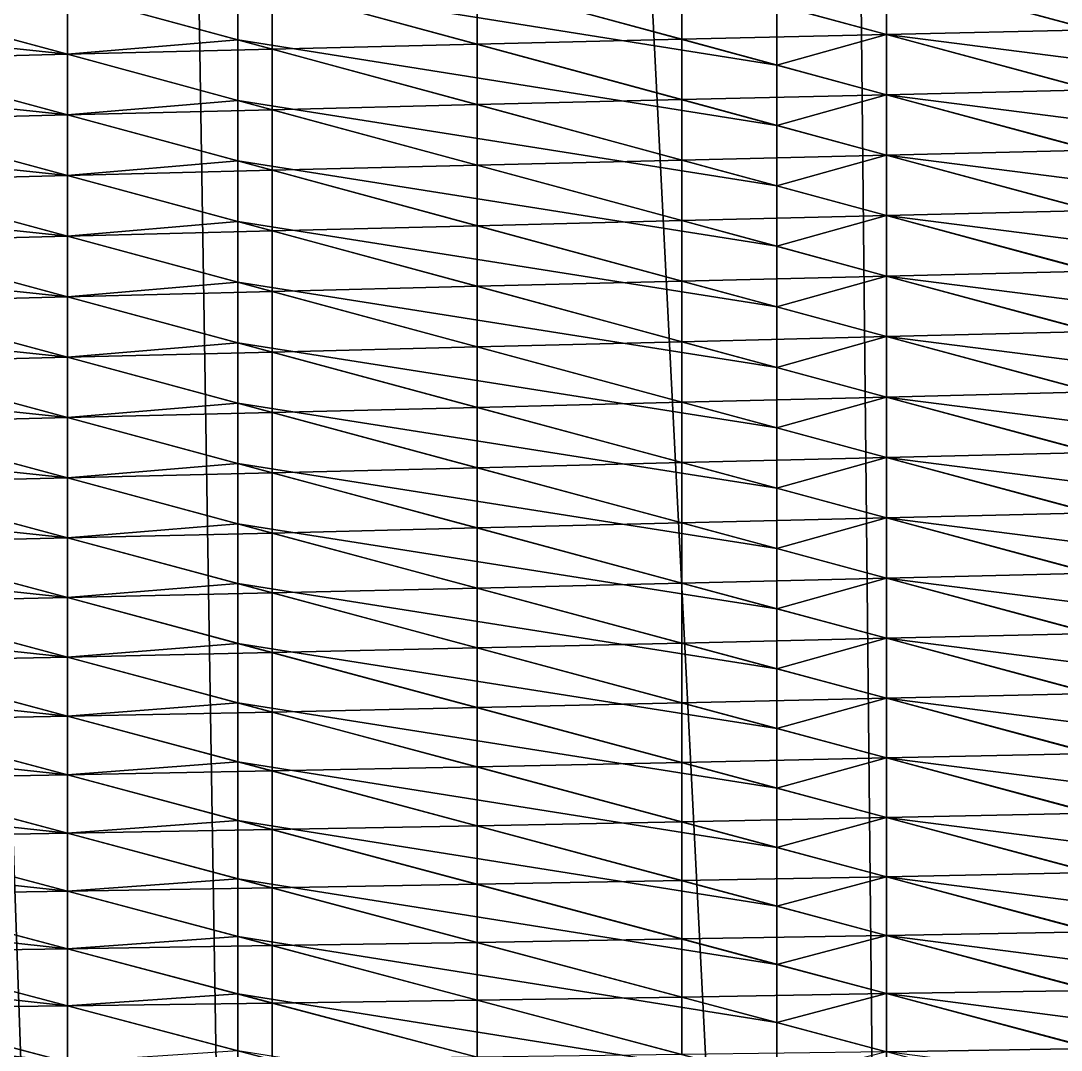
# Model space of a CAD drawing. Header units: metres. Extents: x -3 to 177, y -14 to 14.
# Drawn here: x 18.152 to 20.883, y -10.329 to -7.627 of the extents above; entities that cross this region are included whole.
import ezdxf

# ---------------------------------------------------------------- set-up
doc = ezdxf.new("R2010")
doc.units = ezdxf.units.M
doc.layers.add('ENGINE_ROOM', color=7, linetype='Continuous', true_color=0xa1acbe)
doc.layers.add('HULL', color=7, linetype='Continuous', true_color=0x528ba5)

msp = doc.modelspace()

# ---------------------------------------------------------------- linework, layer by layer
at = {"layer": 'ENGINE_ROOM'}
for points in [[(20.425, 14.067, 14.613), (21.5517, -14.1752, 14.6089), (21.5517, 14.1752, 14.6089)], [(20.1369, 14.0386, 14.6141), (20.425, -14.067, 14.613), (20.425, 14.067, 14.613)], [(20.425, 14.067, 14.613), (20.425, -14.067, 14.613), (21.5517, -14.1752, 14.6089)], [(18.7222, 13.8991, 14.6193), (20.1369, -14.0386, 14.6141), (20.1369, 14.0386, 14.6141)], [(20.1369, 14.0386, 14.6141), (20.1369, -14.0386, 14.6141), (20.425, -14.067, 14.613)], [(18.275, 13.855, 14.621), (18.7222, -13.8991, 14.6193), (18.7222, 13.8991, 14.6193)], [(18.7222, 13.8991, 14.6193), (18.7222, -13.8991, 14.6193), (20.1369, -14.0386, 14.6141)], [(17.3074, 13.7596, 14.6246), (18.275, -13.855, 14.621), (18.275, 13.855, 14.621)], [(18.275, 13.855, 14.621), (18.275, -13.855, 14.621), (18.7222, -13.8991, 14.6193)], [(17.3074, 13.7596, 14.6246), (17.3074, -13.7596, 14.6246), (18.275, -13.855, 14.621)], [(18.7222, -7.518, 5.1238), (18.7222, -7.3596, 5.0579), (20.1369, -7.7431, 4.7424)], [(18.7222, -7.3596, 5.0579), (20.1369, -7.585, 4.6714), (20.1369, -7.7431, 4.7424)], [(20.425, -7.5053, 4.534), (20.425, -7.3475, 4.4616), (21.5517, -7.6499, 4.2006)], [(20.425, -7.3475, 4.4616), (21.5517, -7.4931, 4.1228), (21.5517, -7.6499, 4.2006)], [(17.3074, -7.6121, 5.6148), (17.3074, -7.4527, 5.5554), (18.275, -7.7148, 5.3486)], [(17.3074, -7.4527, 5.5554), (18.275, -7.5557, 5.2857), (18.275, -7.7148, 5.3486)], [(20.1369, -7.585, 4.6714), (20.425, -7.5053, 4.534), (20.425, -7.6631, 4.6064)], [(20.425, -7.6631, 4.6064), (20.425, -7.5053, 4.534), (21.5517, -7.8077, 4.2761)], [(20.425, -7.5053, 4.534), (21.5517, -7.6499, 4.2006), (21.5517, -7.8077, 4.2761)], [(18.275, -7.5557, 5.2857), (18.7222, -7.518, 5.1238), (18.7222, -7.6769, 5.1886)], [(18.7222, -7.6769, 5.1886), (18.7222, -7.518, 5.1238), (20.1369, -7.9015, 4.8123)], [(18.7222, -7.518, 5.1238), (20.1369, -7.7431, 4.7424), (20.1369, -7.9015, 4.8123)], [(18.275, -7.7148, 5.3486), (18.275, -7.5557, 5.2857), (18.7222, -7.6769, 5.1886)], [(20.1369, -7.7431, 4.7424), (20.1369, -7.585, 4.6714), (20.425, -7.6631, 4.6064)], [(17.3074, -7.7715, 5.674), (17.3074, -7.6121, 5.6148), (18.275, -7.874, 5.4113)], [(17.3074, -7.6121, 5.6148), (18.275, -7.7148, 5.3486), (18.275, -7.874, 5.4113)], [(20.1369, -7.7431, 4.7424), (20.425, -7.6631, 4.6064), (20.425, -7.8211, 4.6781)], [(20.425, -7.8211, 4.6781), (20.425, -7.6631, 4.6064), (21.5517, -7.9655, 4.3516)], [(20.425, -7.6631, 4.6064), (21.5517, -7.8077, 4.2761), (21.5517, -7.9655, 4.3516)], [(18.275, -7.7148, 5.3486), (18.7222, -7.6769, 5.1886), (18.7222, -7.8359, 5.2531)], [(18.7222, -7.8359, 5.2531), (18.7222, -7.6769, 5.1886), (20.1369, -8.0603, 4.8816)], [(18.7222, -7.6769, 5.1886), (20.1369, -7.9015, 4.8123), (20.1369, -8.0603, 4.8816)], [(18.275, -7.874, 5.4113), (18.275, -7.7148, 5.3486), (18.7222, -7.8359, 5.2531)], [(20.1369, -7.9015, 4.8123), (20.1369, -7.7431, 4.7424), (20.425, -7.8211, 4.6781)], [(17.3074, -7.9309, 5.7332), (17.3074, -7.7715, 5.674), (18.275, -8.0332, 5.4738)], [(17.3074, -7.7715, 5.674), (18.275, -7.874, 5.4113), (18.275, -8.0332, 5.4738)], [(18.275, -7.874, 5.4113), (18.7222, -7.8359, 5.2531), (18.7222, -7.995, 5.3172)], [(18.7222, -7.995, 5.3172), (18.7222, -7.8359, 5.2531), (20.1369, -8.2191, 4.9507)], [(18.7222, -7.8359, 5.2531), (20.1369, -8.0603, 4.8816), (20.1369, -8.2191, 4.9507)], [(20.1369, -7.9015, 4.8123), (20.425, -7.8211, 4.6781), (20.425, -7.9796, 4.7489)], [(20.425, -7.9796, 4.7489), (20.425, -7.8211, 4.6781), (21.5517, -8.1237, 4.4263)], [(20.425, -7.8211, 4.6781), (21.5517, -7.9655, 4.3516), (21.5517, -8.1237, 4.4263)], [(18.275, -8.0332, 5.4738), (18.275, -7.874, 5.4113), (18.7222, -7.995, 5.3172)], [(20.1369, -8.0603, 4.8816), (20.1369, -7.9015, 4.8123), (20.425, -7.9796, 4.7489)], [(17.3074, -8.0902, 5.7927), (17.3074, -7.9309, 5.7332), (18.275, -8.1924, 5.5364)], [(17.3074, -7.9309, 5.7332), (18.275, -8.0332, 5.4738), (18.275, -8.1924, 5.5364)], [(18.275, -8.0332, 5.4738), (18.7222, -7.995, 5.3172), (18.7222, -8.1542, 5.3813)], [(18.7222, -8.1542, 5.3813), (18.7222, -7.995, 5.3172), (20.1369, -8.378, 5.0196)], [(18.7222, -7.995, 5.3172), (20.1369, -8.2191, 4.9507), (20.1369, -8.378, 5.0196)], [(20.1369, -8.0603, 4.8816), (20.425, -7.9796, 4.7489), (20.425, -8.1383, 4.8191)], [(20.425, -8.1383, 4.8191), (20.425, -7.9796, 4.7489), (21.5517, -8.2823, 4.5003)], [(20.425, -7.9796, 4.7489), (21.5517, -8.1237, 4.4263), (21.5517, -8.2823, 4.5003)], [(18.275, -8.1924, 5.5364), (18.275, -8.0332, 5.4738), (18.7222, -8.1542, 5.3813)], [(20.1369, -8.2191, 4.9507), (20.1369, -8.0603, 4.8816), (20.425, -8.1383, 4.8191)], [(17.3074, -8.2494, 5.8525), (17.3074, -8.0902, 5.7927), (18.275, -8.3515, 5.5993)], [(17.3074, -8.0902, 5.7927), (18.275, -8.1924, 5.5364), (18.275, -8.3515, 5.5993)], [(20.1369, -8.2191, 4.9507), (20.425, -8.1383, 4.8191), (20.425, -8.2972, 4.8891)], [(20.425, -8.2972, 4.8891), (20.425, -8.1383, 4.8191), (21.5517, -8.441, 4.574)], [(20.425, -8.1383, 4.8191), (21.5517, -8.2823, 4.5003), (21.5517, -8.441, 4.574)], [(18.275, -8.1924, 5.5364), (18.7222, -8.1542, 5.3813), (18.7222, -8.3133, 5.4454)], [(18.7222, -8.3133, 5.4454), (18.7222, -8.1542, 5.3813), (20.1369, -8.5369, 5.0886)], [(18.7222, -8.1542, 5.3813), (20.1369, -8.378, 5.0196), (20.1369, -8.5369, 5.0886)], [(18.275, -8.3515, 5.5993), (18.275, -8.1924, 5.5364), (18.7222, -8.3133, 5.4454)], [(20.1369, -8.378, 5.0196), (20.1369, -8.2191, 4.9507), (20.425, -8.2972, 4.8891)], [(17.3074, -8.4081, 5.9134), (17.3074, -8.2494, 5.8525), (18.275, -8.5103, 5.6627)], [(17.3074, -8.2494, 5.8525), (18.275, -8.3515, 5.5993), (18.275, -8.5103, 5.6627)], [(20.1369, -8.378, 5.0196), (20.425, -8.2972, 4.8891), (20.425, -8.456, 4.959)], [(20.425, -8.456, 4.959), (20.425, -8.2972, 4.8891), (21.5517, -8.5997, 4.6476)], [(20.425, -8.2972, 4.8891), (21.5517, -8.441, 4.574), (21.5517, -8.5997, 4.6476)], [(18.275, -8.3515, 5.5993), (18.7222, -8.3133, 5.4454), (18.7222, -8.4722, 5.51)], [(18.7222, -8.4722, 5.51), (18.7222, -8.3133, 5.4454), (20.1369, -8.6957, 5.1577)], [(18.7222, -8.3133, 5.4454), (20.1369, -8.5369, 5.0886), (20.1369, -8.6957, 5.1577)], [(18.275, -8.5103, 5.6627), (18.275, -8.3515, 5.5993), (18.7222, -8.4722, 5.51)], [(20.1369, -8.5369, 5.0886), (20.1369, -8.378, 5.0196), (20.425, -8.456, 4.959)], [(17.3074, -8.5667, 5.9749), (17.3074, -8.4081, 5.9134), (18.275, -8.6688, 5.7271)], [(17.3074, -8.4081, 5.9134), (18.275, -8.5103, 5.6627), (18.275, -8.6688, 5.7271)], [(20.1369, -8.5369, 5.0886), (20.425, -8.456, 4.959), (20.425, -8.6148, 5.029)], [(20.425, -8.6148, 5.029), (20.425, -8.456, 4.959), (21.5517, -8.7584, 4.7213)], [(20.425, -8.456, 4.959), (21.5517, -8.5997, 4.6476), (21.5517, -8.7584, 4.7213)], [(18.275, -8.5103, 5.6627), (18.7222, -8.4722, 5.51), (18.7222, -8.631, 5.575)], [(18.7222, -8.631, 5.575), (18.7222, -8.4722, 5.51), (20.1369, -8.8543, 5.2273)], [(18.7222, -8.4722, 5.51), (20.1369, -8.6957, 5.1577), (20.1369, -8.8543, 5.2273)], [(18.275, -8.6688, 5.7271), (18.275, -8.5103, 5.6627), (18.7222, -8.631, 5.575)], [(20.1369, -8.6957, 5.1577), (20.1369, -8.5369, 5.0886), (20.425, -8.6148, 5.029)], [(17.3074, -8.7244, 6.0385), (17.3074, -8.5667, 5.9749), (18.275, -8.8271, 5.7921)], [(17.3074, -8.5667, 5.9749), (18.275, -8.6688, 5.7271), (18.275, -8.8271, 5.7921)], [(20.1369, -8.6957, 5.1577), (20.425, -8.6148, 5.029), (20.425, -8.7735, 5.0992)], [(20.425, -8.7735, 5.0992), (20.425, -8.6148, 5.029), (21.5517, -8.9171, 4.7951)], [(20.425, -8.6148, 5.029), (21.5517, -8.7584, 4.7213), (21.5517, -8.9171, 4.7951)], [(18.275, -8.6688, 5.7271), (18.7222, -8.631, 5.575), (18.7222, -8.7893, 5.641)], [(18.7222, -8.7893, 5.641), (18.7222, -8.631, 5.575), (20.1369, -9.0126, 5.2975)], [(18.7222, -8.631, 5.575), (20.1369, -8.8543, 5.2273), (20.1369, -9.0126, 5.2975)], [(18.275, -8.8271, 5.7921), (18.275, -8.6688, 5.7271), (18.7222, -8.7893, 5.641)], [(20.1369, -8.8543, 5.2273), (20.1369, -8.6957, 5.1577), (20.425, -8.7735, 5.0992)], [(17.3074, -8.8816, 6.1034), (17.3074, -8.7244, 6.0385), (18.275, -8.9845, 5.8591)], [(17.3074, -8.7244, 6.0385), (18.275, -8.8271, 5.7921), (18.275, -8.9845, 5.8591)], [(18.275, -8.8271, 5.7921), (18.7222, -8.7893, 5.641), (18.7222, -8.9474, 5.7076)], [(18.7222, -8.9474, 5.7076), (18.7222, -8.7893, 5.641), (20.1369, -9.1705, 5.3686)], [(18.7222, -8.7893, 5.641), (20.1369, -9.0126, 5.2975), (20.1369, -9.1705, 5.3686)], [(20.1369, -8.8543, 5.2273), (20.425, -8.7735, 5.0992), (20.425, -8.9321, 5.1697)], [(20.425, -8.9321, 5.1697), (20.425, -8.7735, 5.0992), (21.5517, -9.0756, 4.8692)], [(20.425, -8.7735, 5.0992), (21.5517, -8.9171, 4.7951), (21.5517, -9.0756, 4.8692)], [(18.275, -8.9845, 5.8591), (18.275, -8.8271, 5.7921), (18.7222, -8.9474, 5.7076)], [(20.1369, -9.0126, 5.2975), (20.1369, -8.8543, 5.2273), (20.425, -8.9321, 5.1697)], [(17.3074, -9.0381, 6.1697), (17.3074, -8.8816, 6.1034), (18.275, -9.1414, 5.9271)], [(17.3074, -8.8816, 6.1034), (18.275, -8.9845, 5.8591), (18.275, -9.1414, 5.9271)], [(18.275, -8.9845, 5.8591), (18.7222, -8.9474, 5.7076), (18.7222, -9.1046, 5.7762)], [(18.7222, -9.1046, 5.7762), (18.7222, -8.9474, 5.7076), (20.1369, -9.3282, 5.4402)], [(18.7222, -8.9474, 5.7076), (20.1369, -9.1705, 5.3686), (20.1369, -9.3282, 5.4402)], [(20.1369, -9.0126, 5.2975), (20.425, -8.9321, 5.1697), (20.425, -9.0903, 5.241)], [(20.425, -9.0903, 5.241), (20.425, -8.9321, 5.1697), (21.5517, -9.2339, 4.9437)], [(20.425, -8.9321, 5.1697), (21.5517, -9.0756, 4.8692), (21.5517, -9.2339, 4.9437)], [(18.275, -9.1414, 5.9271), (18.275, -8.9845, 5.8591), (18.7222, -9.1046, 5.7762)], [(17.3074, -9.1933, 6.2393), (17.3074, -9.0381, 6.1697), (18.275, -9.2976, 5.9969)], [(17.3074, -9.0381, 6.1697), (18.275, -9.1414, 5.9271), (18.275, -9.2976, 5.9969)], [(20.1369, -9.1705, 5.3686), (20.1369, -9.0126, 5.2975), (20.425, -9.0903, 5.241)], [(20.1369, -9.1705, 5.3686), (20.425, -9.0903, 5.241), (20.425, -9.2481, 5.3131)], [(20.425, -9.2481, 5.3131), (20.425, -9.0903, 5.241), (21.5517, -9.3918, 5.0191)], [(20.425, -9.0903, 5.241), (21.5517, -9.2339, 4.9437), (21.5517, -9.3918, 5.0191)], [(18.275, -9.1414, 5.9271), (18.7222, -9.1046, 5.7762), (18.7222, -9.2615, 5.8457)], [(18.7222, -9.2615, 5.8457), (18.7222, -9.1046, 5.7762), (20.1369, -9.4849, 5.5139)], [(18.7222, -9.1046, 5.7762), (20.1369, -9.3282, 5.4402), (20.1369, -9.4849, 5.5139)], [(18.275, -9.2976, 5.9969), (18.275, -9.1414, 5.9271), (18.7222, -9.2615, 5.8457)], [(20.1369, -9.3282, 5.4402), (20.1369, -9.1705, 5.3686), (20.425, -9.2481, 5.3131)], [(17.3074, -9.3484, 6.3089), (17.3074, -9.1933, 6.2393), (18.275, -9.4525, 6.0696)], [(17.3074, -9.1933, 6.2393), (18.275, -9.2976, 5.9969), (18.275, -9.4525, 6.0696)], [(20.1369, -9.3282, 5.4402), (20.425, -9.2481, 5.3131), (20.425, -9.4057, 5.3858)], [(20.425, -9.4057, 5.3858), (20.425, -9.2481, 5.3131), (21.5517, -9.5493, 5.0952)], [(20.425, -9.2481, 5.3131), (21.5517, -9.3918, 5.0191), (21.5517, -9.5493, 5.0952)], [(18.275, -9.2976, 5.9969), (18.7222, -9.2615, 5.8457), (18.7222, -9.4175, 5.9171)], [(18.7222, -9.4175, 5.9171), (18.7222, -9.2615, 5.8457), (20.1369, -9.6414, 5.5881)], [(18.7222, -9.2615, 5.8457), (20.1369, -9.4849, 5.5139), (20.1369, -9.6414, 5.5881)], [(18.275, -9.4525, 6.0696), (18.275, -9.2976, 5.9969), (18.7222, -9.4175, 5.9171)], [(20.1369, -9.4849, 5.5139), (20.1369, -9.3282, 5.4402), (20.425, -9.4057, 5.3858)], [(17.3074, -9.5019, 6.3822), (17.3074, -9.3484, 6.3089), (18.275, -9.6068, 6.1432)], [(17.3074, -9.3484, 6.3089), (18.275, -9.4525, 6.0696), (18.275, -9.6068, 6.1432)], [(18.275, -9.4525, 6.0696), (18.7222, -9.4175, 5.9171), (18.7222, -9.5722, 5.9912)], [(18.7222, -9.5722, 5.9912), (18.7222, -9.4175, 5.9171), (20.1369, -9.7969, 5.6644)], [(18.7222, -9.4175, 5.9171), (20.1369, -9.6414, 5.5881), (20.1369, -9.7969, 5.6644)], [(20.1369, -9.4849, 5.5139), (20.425, -9.4057, 5.3858), (20.425, -9.5623, 5.4605)], [(20.425, -9.5623, 5.4605), (20.425, -9.4057, 5.3858), (21.5517, -9.7066, 5.1719)], [(20.425, -9.4057, 5.3858), (21.5517, -9.5493, 5.0952), (21.5517, -9.7066, 5.1719)], [(18.275, -9.6068, 6.1432), (18.275, -9.4525, 6.0696), (18.7222, -9.5722, 5.9912)], [(17.3074, -9.6549, 6.4563), (17.3074, -9.5019, 6.3822), (18.275, -9.7599, 6.2196)], [(17.3074, -9.5019, 6.3822), (18.275, -9.6068, 6.1432), (18.275, -9.7599, 6.2196)], [(20.1369, -9.6414, 5.5881), (20.1369, -9.4849, 5.5139), (20.425, -9.5623, 5.4605)], [(18.275, -9.6068, 6.1432), (18.7222, -9.5722, 5.9912), (18.7222, -9.7263, 6.0666)], [(18.7222, -9.7263, 6.0666), (18.7222, -9.5722, 5.9912), (20.1369, -9.9512, 5.7432)], [(18.7222, -9.5722, 5.9912), (20.1369, -9.7969, 5.6644), (20.1369, -9.9512, 5.7432)], [(20.1369, -9.6414, 5.5881), (20.425, -9.5623, 5.4605), (20.425, -9.7188, 5.5356)], [(20.425, -9.7188, 5.5356), (20.425, -9.5623, 5.4605), (21.5517, -9.8628, 5.2506)], [(20.425, -9.5623, 5.4605), (21.5517, -9.7066, 5.1719), (21.5517, -9.8628, 5.2506)], [(18.275, -9.7599, 6.2196), (18.275, -9.6068, 6.1432), (18.7222, -9.7263, 6.0666)], [(17.3074, -9.8069, 6.5326), (17.3074, -9.6549, 6.4563), (18.275, -9.9121, 6.2976)], [(17.3074, -9.6549, 6.4563), (18.275, -9.7599, 6.2196), (18.275, -9.9121, 6.2976)], [(20.1369, -9.7969, 5.6644), (20.1369, -9.6414, 5.5881), (20.425, -9.7188, 5.5356)], [(20.1369, -9.7969, 5.6644), (20.425, -9.7188, 5.5356), (20.425, -9.8741, 5.613)], [(20.425, -9.8741, 5.613), (20.425, -9.7188, 5.5356), (21.5517, -10.019, 5.3294)], [(20.425, -9.7188, 5.5356), (21.5517, -9.8628, 5.2506), (21.5517, -10.019, 5.3294)], [(18.275, -9.7599, 6.2196), (18.7222, -9.7263, 6.0666), (18.7222, -9.8792, 6.1444)], [(18.7222, -9.8792, 6.1444), (18.7222, -9.7263, 6.0666), (20.1369, -10.1041, 5.8243)], [(18.7222, -9.7263, 6.0666), (20.1369, -9.9512, 5.7432), (20.1369, -10.1041, 5.8243)], [(18.275, -9.9121, 6.2976), (18.275, -9.7599, 6.2196), (18.7222, -9.8792, 6.1444)], [(20.1369, -9.9512, 5.7432), (20.1369, -9.7969, 5.6644), (20.425, -9.8741, 5.613)], [(17.3074, -9.9575, 6.6115), (17.3074, -9.8069, 6.5326), (18.275, -10.0632, 6.3777)], [(17.3074, -9.8069, 6.5326), (18.275, -9.9121, 6.2976), (18.275, -10.0632, 6.3777)], [(18.275, -9.9121, 6.2976), (18.7222, -9.8792, 6.1444), (18.7222, -10.0309, 6.2243)], [(18.7222, -10.0309, 6.2243), (18.7222, -9.8792, 6.1444), (20.1369, -10.2565, 5.9066)], [(18.7222, -9.8792, 6.1444), (20.1369, -10.1041, 5.8243), (20.1369, -10.2565, 5.9066)], [(20.1369, -9.9512, 5.7432), (20.425, -9.8741, 5.613), (20.425, -10.0283, 5.6926)], [(20.425, -10.0283, 5.6926), (20.425, -9.8741, 5.613), (21.5517, -10.1739, 5.4108)], [(20.425, -9.8741, 5.613), (21.5517, -10.019, 5.3294), (21.5517, -10.1739, 5.4108)], [(18.275, -10.0632, 6.3777), (18.275, -9.9121, 6.2976), (18.7222, -10.0309, 6.2243)], [(17.3074, -10.1065, 6.6934), (17.3074, -9.9575, 6.6115), (18.275, -10.213, 6.4602)], [(17.3074, -9.9575, 6.6115), (18.275, -10.0632, 6.3777), (18.275, -10.213, 6.4602)], [(20.1369, -10.1041, 5.8243), (20.1369, -9.9512, 5.7432), (20.425, -10.0283, 5.6926)], [(18.275, -10.0632, 6.3777), (18.7222, -10.0309, 6.2243), (18.7222, -10.1816, 6.3061)], [(18.7222, -10.1816, 6.3061), (18.7222, -10.0309, 6.2243), (20.1369, -10.407, 5.9922)], [(18.7222, -10.0309, 6.2243), (20.1369, -10.2565, 5.9066), (20.1369, -10.407, 5.9922)], [(20.1369, -10.1041, 5.8243), (20.425, -10.0283, 5.6926), (20.425, -10.181, 5.775)], [(20.425, -10.181, 5.775), (20.425, -10.0283, 5.6926), (21.5517, -10.3278, 5.4941)], [(20.425, -10.0283, 5.6926), (21.5517, -10.1739, 5.4108), (21.5517, -10.3278, 5.4941)], [(18.275, -10.213, 6.4602), (18.275, -10.0632, 6.3777), (18.7222, -10.1816, 6.3061)], [(20.1369, -10.2565, 5.9066), (20.1369, -10.1041, 5.8243), (20.425, -10.181, 5.775)], [(17.3074, -10.2545, 6.777), (17.3074, -10.1065, 6.6934), (18.275, -10.3606, 6.5464)], [(17.3074, -10.1065, 6.6934), (18.275, -10.213, 6.4602), (18.275, -10.3606, 6.5464)], [(18.275, -10.213, 6.4602), (18.7222, -10.1816, 6.3061), (18.7222, -10.3311, 6.3903)], [(18.7222, -10.3311, 6.3903), (18.7222, -10.1816, 6.3061), (20.1369, -10.5564, 6.0796)], [(18.7222, -10.1816, 6.3061), (20.1369, -10.407, 5.9922), (20.1369, -10.5564, 6.0796)], [(20.1369, -10.2565, 5.9066), (20.425, -10.181, 5.775), (20.425, -10.3333, 5.8582)], [(20.425, -10.3333, 5.8582), (20.425, -10.181, 5.775), (21.5517, -10.4796, 5.581)], [(20.425, -10.181, 5.775), (21.5517, -10.3278, 5.4941), (21.5517, -10.4796, 5.581)], [(18.275, -10.3606, 6.5464), (18.275, -10.213, 6.4602), (18.7222, -10.3311, 6.3903)], [(17.3074, -10.4008, 6.8637), (17.3074, -10.2545, 6.777), (18.275, -10.5071, 6.6345)], [(17.3074, -10.2545, 6.777), (18.275, -10.3606, 6.5464), (18.275, -10.5071, 6.6345)], [(20.1369, -10.407, 5.9922), (20.1369, -10.2565, 5.9066), (20.425, -10.3333, 5.8582)]]:
    msp.add_3dface(points, dxfattribs=at)
at = {"layer": 'HULL'}
for points in [[(19.8875, -7.5174, 4.7277), (20.425, -7.5053, 4.534), (20.425, -7.6631, 4.6064)], [(20.425, -7.5053, 4.534), (20.9625, -7.4932, 4.3372), (20.9625, -7.6509, 4.4111)], [(20.425, -7.6631, 4.6064), (20.425, -7.5053, 4.534), (20.9625, -7.6509, 4.4111)], [(18.8125, -7.5425, 5.104), (19.35, -7.5298, 4.9179), (19.35, -7.6882, 4.9856)], [(19.35, -7.5298, 4.9179), (19.8875, -7.5174, 4.7277), (19.8875, -7.6754, 4.798)], [(19.35, -7.6882, 4.9856), (19.35, -7.5298, 4.9179), (19.8875, -7.6754, 4.798)], [(19.8875, -7.6754, 4.798), (19.8875, -7.5174, 4.7277), (20.425, -7.6631, 4.6064)], [(17.7375, -7.5692, 5.4635), (18.275, -7.5557, 5.2857), (18.275, -7.7148, 5.3486)], [(18.275, -7.5557, 5.2857), (18.8125, -7.5425, 5.104), (18.8125, -7.7014, 5.169)], [(18.275, -7.7148, 5.3486), (18.275, -7.5557, 5.2857), (18.8125, -7.7014, 5.169)], [(18.8125, -7.7014, 5.169), (18.8125, -7.5425, 5.104), (19.35, -7.6882, 4.9856)], [(17.7375, -7.7285, 5.5243), (17.7375, -7.5692, 5.4635), (18.275, -7.7148, 5.3486)], [(19.8875, -7.6754, 4.798), (20.425, -7.6631, 4.6064), (20.425, -7.8211, 4.6781)], [(20.425, -7.6631, 4.6064), (20.9625, -7.6509, 4.4111), (20.9625, -7.8087, 4.4851)], [(20.425, -7.8211, 4.6781), (20.425, -7.6631, 4.6064), (20.9625, -7.8087, 4.4851)], [(18.275, -7.7148, 5.3486), (18.8125, -7.7014, 5.169), (18.8125, -7.8604, 5.2337)], [(18.8125, -7.7014, 5.169), (19.35, -7.6882, 4.9856), (19.35, -7.847, 5.0524)], [(18.8125, -7.8604, 5.2337), (18.8125, -7.7014, 5.169), (19.35, -7.847, 5.0524)], [(19.35, -7.6882, 4.9856), (19.8875, -7.6754, 4.798), (19.8875, -7.8339, 4.8673)], [(19.35, -7.847, 5.0524), (19.35, -7.6882, 4.9856), (19.8875, -7.8339, 4.8673)], [(19.8875, -7.8339, 4.8673), (19.8875, -7.6754, 4.798), (20.425, -7.8211, 4.6781)], [(17.7375, -7.7285, 5.5243), (18.275, -7.7148, 5.3486), (18.275, -7.874, 5.4113)], [(17.7375, -7.8878, 5.585), (17.7375, -7.7285, 5.5243), (18.275, -7.874, 5.4113)], [(18.275, -7.874, 5.4113), (18.275, -7.7148, 5.3486), (18.8125, -7.8604, 5.2337)], [(20.425, -7.8211, 4.6781), (20.9625, -7.8087, 4.4851), (20.9625, -7.9668, 4.5582)], [(19.35, -7.847, 5.0524), (19.8875, -7.8339, 4.8673), (19.8875, -7.9927, 4.9358)], [(19.8875, -7.8339, 4.8673), (20.425, -7.8211, 4.6781), (20.425, -7.9796, 4.7489)], [(19.8875, -7.9927, 4.9358), (19.8875, -7.8339, 4.8673), (20.425, -7.9796, 4.7489)], [(20.425, -7.9796, 4.7489), (20.425, -7.8211, 4.6781), (20.9625, -7.9668, 4.5582)], [(18.275, -7.874, 5.4113), (18.8125, -7.8604, 5.2337), (18.8125, -8.0195, 5.2982)], [(18.8125, -7.8604, 5.2337), (19.35, -7.847, 5.0524), (19.35, -8.006, 5.1189)], [(18.8125, -8.0195, 5.2982), (18.8125, -7.8604, 5.2337), (19.35, -8.006, 5.1189)], [(19.35, -8.006, 5.1189), (19.35, -7.847, 5.0524), (19.8875, -7.9927, 4.9358)], [(17.7375, -7.8878, 5.585), (18.275, -7.874, 5.4113), (18.275, -8.0332, 5.4738)], [(17.7375, -8.0472, 5.6457), (17.7375, -7.8878, 5.585), (18.275, -8.0332, 5.4738)], [(18.275, -8.0332, 5.4738), (18.275, -7.874, 5.4113), (18.8125, -8.0195, 5.2982)], [(20.425, -7.9796, 4.7489), (20.9625, -7.9668, 4.5582), (20.9625, -8.1253, 4.6306)], [(19.35, -8.006, 5.1189), (19.8875, -7.9927, 4.9358), (19.8875, -8.1516, 5.004)], [(19.8875, -7.9927, 4.9358), (20.425, -7.9796, 4.7489), (20.425, -8.1383, 4.8191)], [(19.8875, -8.1516, 5.004), (19.8875, -7.9927, 4.9358), (20.425, -8.1383, 4.8191)], [(20.425, -8.1383, 4.8191), (20.425, -7.9796, 4.7489), (20.9625, -8.1253, 4.6306)], [(18.275, -8.0332, 5.4738), (18.8125, -8.0195, 5.2982), (18.8125, -8.1786, 5.3626)], [(18.8125, -8.0195, 5.2982), (19.35, -8.006, 5.1189), (19.35, -8.165, 5.1851)], [(18.8125, -8.1786, 5.3626), (18.8125, -8.0195, 5.2982), (19.35, -8.165, 5.1851)], [(19.35, -8.165, 5.1851), (19.35, -8.006, 5.1189), (19.8875, -8.1516, 5.004)], [(17.7375, -8.0472, 5.6457), (18.275, -8.0332, 5.4738), (18.275, -8.1924, 5.5364)], [(17.7375, -8.2063, 5.7067), (17.7375, -8.0472, 5.6457), (18.275, -8.1924, 5.5364)], [(18.275, -8.1924, 5.5364), (18.275, -8.0332, 5.4738), (18.8125, -8.1786, 5.3626)], [(19.8875, -8.1516, 5.004), (20.425, -8.1383, 4.8191), (20.425, -8.2972, 4.8891)], [(20.425, -8.1383, 4.8191), (20.9625, -8.1253, 4.6306), (20.9625, -8.284, 4.7025)], [(20.425, -8.2972, 4.8891), (20.425, -8.1383, 4.8191), (20.9625, -8.284, 4.7025)], [(18.8125, -8.1786, 5.3626), (19.35, -8.165, 5.1851), (19.35, -8.324, 5.2514)], [(19.35, -8.165, 5.1851), (19.8875, -8.1516, 5.004), (19.8875, -8.3105, 5.0721)], [(19.35, -8.324, 5.2514), (19.35, -8.165, 5.1851), (19.8875, -8.3105, 5.0721)], [(19.8875, -8.3105, 5.0721), (19.8875, -8.1516, 5.004), (20.425, -8.2972, 4.8891)], [(17.7375, -8.2063, 5.7067), (18.275, -8.1924, 5.5364), (18.275, -8.3515, 5.5993)], [(18.275, -8.1924, 5.5364), (18.8125, -8.1786, 5.3626), (18.8125, -8.3377, 5.4271)], [(18.275, -8.3515, 5.5993), (18.275, -8.1924, 5.5364), (18.8125, -8.3377, 5.4271)], [(18.8125, -8.3377, 5.4271), (18.8125, -8.1786, 5.3626), (19.35, -8.324, 5.2514)], [(17.7375, -8.3654, 5.7682), (17.7375, -8.2063, 5.7067), (18.275, -8.3515, 5.5993)], [(19.8875, -8.3105, 5.0721), (20.425, -8.2972, 4.8891), (20.425, -8.456, 4.959)], [(20.425, -8.2972, 4.8891), (20.9625, -8.284, 4.7025), (20.9625, -8.4427, 4.7742)], [(20.425, -8.456, 4.959), (20.425, -8.2972, 4.8891), (20.9625, -8.4427, 4.7742)], [(18.8125, -8.3377, 5.4271), (19.35, -8.324, 5.2514), (19.35, -8.483, 5.3178)], [(19.35, -8.324, 5.2514), (19.8875, -8.3105, 5.0721), (19.8875, -8.4694, 5.1402)], [(19.35, -8.483, 5.3178), (19.35, -8.324, 5.2514), (19.8875, -8.4694, 5.1402)], [(19.8875, -8.4694, 5.1402), (19.8875, -8.3105, 5.0721), (20.425, -8.456, 4.959)], [(17.7375, -8.3654, 5.7682), (18.275, -8.3515, 5.5993), (18.275, -8.5103, 5.6627)], [(18.275, -8.3515, 5.5993), (18.8125, -8.3377, 5.4271), (18.8125, -8.4966, 5.4919)], [(18.275, -8.5103, 5.6627), (18.275, -8.3515, 5.5993), (18.8125, -8.4966, 5.4919)], [(18.8125, -8.4966, 5.4919), (18.8125, -8.3377, 5.4271), (19.35, -8.483, 5.3178)], [(17.7375, -8.524, 5.8306), (17.7375, -8.3654, 5.7682), (18.275, -8.5103, 5.6627)], [(19.8875, -8.4694, 5.1402), (20.425, -8.456, 4.959), (20.425, -8.6148, 5.029)], [(20.425, -8.456, 4.959), (20.9625, -8.4427, 4.7742), (20.9625, -8.6015, 4.846)], [(20.425, -8.6148, 5.029), (20.425, -8.456, 4.959), (20.9625, -8.6015, 4.846)], [(18.8125, -8.4966, 5.4919), (19.35, -8.483, 5.3178), (19.35, -8.6418, 5.3845)], [(19.35, -8.483, 5.3178), (19.8875, -8.4694, 5.1402), (19.8875, -8.6283, 5.2085)], [(19.35, -8.6418, 5.3845), (19.35, -8.483, 5.3178), (19.8875, -8.6283, 5.2085)], [(19.8875, -8.6283, 5.2085), (19.8875, -8.4694, 5.1402), (20.425, -8.6148, 5.029)], [(17.7375, -8.524, 5.8306), (18.275, -8.5103, 5.6627), (18.275, -8.6688, 5.7271)], [(18.275, -8.5103, 5.6627), (18.8125, -8.4966, 5.4919), (18.8125, -8.6553, 5.5573)], [(18.275, -8.6688, 5.7271), (18.275, -8.5103, 5.6627), (18.8125, -8.6553, 5.5573)], [(18.8125, -8.6553, 5.5573), (18.8125, -8.4966, 5.4919), (19.35, -8.6418, 5.3845)], [(17.7375, -8.6824, 5.8936), (17.7375, -8.524, 5.8306), (18.275, -8.6688, 5.7271)], [(20.425, -8.6148, 5.029), (20.9625, -8.6015, 4.846), (20.9625, -8.7602, 4.9178)], [(19.35, -8.6418, 5.3845), (19.8875, -8.6283, 5.2085), (19.8875, -8.7869, 5.2771)], [(19.8875, -8.6283, 5.2085), (20.425, -8.6148, 5.029), (20.425, -8.7735, 5.0992)], [(19.8875, -8.7869, 5.2771), (19.8875, -8.6283, 5.2085), (20.425, -8.7735, 5.0992)], [(20.425, -8.7735, 5.0992), (20.425, -8.6148, 5.029), (20.9625, -8.7602, 4.9178)], [(18.275, -8.6688, 5.7271), (18.8125, -8.6553, 5.5573), (18.8125, -8.8136, 5.6236)], [(18.8125, -8.6553, 5.5573), (19.35, -8.6418, 5.3845), (19.35, -8.8003, 5.4519)], [(18.8125, -8.8136, 5.6236), (18.8125, -8.6553, 5.5573), (19.35, -8.8003, 5.4519)], [(19.35, -8.8003, 5.4519), (19.35, -8.6418, 5.3845), (19.8875, -8.7869, 5.2771)], [(17.7375, -8.6824, 5.8936), (18.275, -8.6688, 5.7271), (18.275, -8.8271, 5.7921)], [(17.7375, -8.84, 5.9587), (17.7375, -8.6824, 5.8936), (18.275, -8.8271, 5.7921)], [(18.275, -8.8271, 5.7921), (18.275, -8.6688, 5.7271), (18.8125, -8.8136, 5.6236)], [(20.425, -8.7735, 5.0992), (20.9625, -8.7602, 4.9178), (20.9625, -8.9188, 4.9899)], [(19.35, -8.8003, 5.4519), (19.8875, -8.7869, 5.2771), (19.8875, -8.9453, 5.3465)], [(19.8875, -8.7869, 5.2771), (20.425, -8.7735, 5.0992), (20.425, -8.9321, 5.1697)], [(19.8875, -8.9453, 5.3465), (19.8875, -8.7869, 5.2771), (20.425, -8.9321, 5.1697)], [(20.425, -8.9321, 5.1697), (20.425, -8.7735, 5.0992), (20.9625, -8.9188, 4.9899)], [(18.275, -8.8271, 5.7921), (18.8125, -8.8136, 5.6236), (18.8125, -8.9717, 5.6905)], [(18.8125, -8.8136, 5.6236), (19.35, -8.8003, 5.4519), (19.35, -8.9585, 5.5201)], [(18.8125, -8.9717, 5.6905), (18.8125, -8.8136, 5.6236), (19.35, -8.9585, 5.5201)], [(19.35, -8.9585, 5.5201), (19.35, -8.8003, 5.4519), (19.8875, -8.9453, 5.3465)], [(17.7375, -8.84, 5.9587), (18.275, -8.8271, 5.7921), (18.275, -8.9845, 5.8591)], [(17.7375, -8.9971, 6.025), (17.7375, -8.84, 5.9587), (18.275, -8.9845, 5.8591)], [(18.275, -8.9845, 5.8591), (18.275, -8.8271, 5.7921), (18.8125, -8.9717, 5.6905)], [(20.425, -8.9321, 5.1697), (20.9625, -8.9188, 4.9899), (20.9625, -9.0772, 5.0624)], [(19.35, -8.9585, 5.5201), (19.8875, -8.9453, 5.3465), (19.8875, -9.1033, 5.4166)], [(19.8875, -8.9453, 5.3465), (20.425, -8.9321, 5.1697), (20.425, -9.0903, 5.241)], [(19.8875, -9.1033, 5.4166), (19.8875, -8.9453, 5.3465), (20.425, -9.0903, 5.241)], [(20.425, -9.0903, 5.241), (20.425, -8.9321, 5.1697), (20.9625, -9.0772, 5.0624)], [(17.7375, -8.9971, 6.025), (18.275, -8.9845, 5.8591), (18.275, -9.1414, 5.9271)], [(18.275, -8.9845, 5.8591), (18.8125, -8.9717, 5.6905), (18.8125, -9.1289, 5.7594)], [(18.275, -9.1414, 5.9271), (18.275, -8.9845, 5.8591), (18.8125, -9.1289, 5.7594)], [(18.8125, -8.9717, 5.6905), (19.35, -8.9585, 5.5201), (19.35, -9.1164, 5.5889)], [(18.8125, -9.1289, 5.7594), (18.8125, -8.9717, 5.6905), (19.35, -9.1164, 5.5889)], [(19.35, -9.1164, 5.5889), (19.35, -8.9585, 5.5201), (19.8875, -9.1033, 5.4166)], [(17.7375, -9.1535, 6.0929), (17.7375, -8.9971, 6.025), (18.275, -9.1414, 5.9271)], [(19.8875, -9.1033, 5.4166), (20.425, -9.0903, 5.241), (20.425, -9.2481, 5.3131)], [(20.425, -9.0903, 5.241), (20.9625, -9.0772, 5.0624), (20.9625, -9.2353, 5.1356)], [(20.425, -9.2481, 5.3131), (20.425, -9.0903, 5.241), (20.9625, -9.2353, 5.1356)], [(18.8125, -9.1289, 5.7594), (19.35, -9.1164, 5.5889), (19.35, -9.2734, 5.6598)], [(19.35, -9.1164, 5.5889), (19.8875, -9.1033, 5.4166), (19.8875, -9.261, 5.4874)], [(19.35, -9.2734, 5.6598), (19.35, -9.1164, 5.5889), (19.8875, -9.261, 5.4874)], [(19.8875, -9.261, 5.4874), (19.8875, -9.1033, 5.4166), (20.425, -9.2481, 5.3131)], [(17.7375, -9.1535, 6.0929), (18.275, -9.1414, 5.9271), (18.275, -9.2976, 5.9969)], [(18.275, -9.1414, 5.9271), (18.8125, -9.1289, 5.7594), (18.8125, -9.2858, 5.8293)], [(18.275, -9.2976, 5.9969), (18.275, -9.1414, 5.9271), (18.8125, -9.2858, 5.8293)], [(18.8125, -9.2858, 5.8293), (18.8125, -9.1289, 5.7594), (19.35, -9.2734, 5.6598)], [(17.7375, -9.3085, 6.1638), (17.7375, -9.1535, 6.0929), (18.275, -9.2976, 5.9969)], [(19.8875, -9.261, 5.4874), (20.425, -9.2481, 5.3131), (20.425, -9.4057, 5.3858)], [(20.425, -9.2481, 5.3131), (20.9625, -9.2353, 5.1356), (20.9625, -9.3929, 5.2096)], [(20.425, -9.4057, 5.3858), (20.425, -9.2481, 5.3131), (20.9625, -9.3929, 5.2096)], [(18.8125, -9.2858, 5.8293), (19.35, -9.2734, 5.6598), (19.35, -9.4301, 5.7314)], [(19.35, -9.2734, 5.6598), (19.8875, -9.261, 5.4874), (19.8875, -9.4179, 5.5601)], [(19.35, -9.4301, 5.7314), (19.35, -9.2734, 5.6598), (19.8875, -9.4179, 5.5601)], [(19.8875, -9.4179, 5.5601), (19.8875, -9.261, 5.4874), (20.425, -9.4057, 5.3858)], [(17.7375, -9.3085, 6.1638), (18.275, -9.2976, 5.9969), (18.275, -9.4525, 6.0696)], [(17.7375, -9.4633, 6.2352), (17.7375, -9.3085, 6.1638), (18.275, -9.4525, 6.0696)], [(18.275, -9.2976, 5.9969), (18.8125, -9.2858, 5.8293), (18.8125, -9.4417, 5.9009)], [(18.275, -9.4525, 6.0696), (18.275, -9.2976, 5.9969), (18.8125, -9.4417, 5.9009)], [(18.8125, -9.4417, 5.9009), (18.8125, -9.2858, 5.8293), (19.35, -9.4301, 5.7314)], [(20.425, -9.4057, 5.3858), (20.9625, -9.3929, 5.2096), (20.9625, -9.5504, 5.2842)], [(19.35, -9.4301, 5.7314), (19.8875, -9.4179, 5.5601), (19.8875, -9.5744, 5.6335)], [(19.8875, -9.4179, 5.5601), (20.425, -9.4057, 5.3858), (20.425, -9.5623, 5.4605)], [(19.8875, -9.5744, 5.6335), (19.8875, -9.4179, 5.5601), (20.425, -9.5623, 5.4605)], [(20.425, -9.5623, 5.4605), (20.425, -9.4057, 5.3858), (20.9625, -9.5504, 5.2842)], [(18.275, -9.4525, 6.0696), (18.8125, -9.4417, 5.9009), (18.8125, -9.5964, 5.9754)], [(18.8125, -9.4417, 5.9009), (19.35, -9.4301, 5.7314), (19.35, -9.5859, 5.8049)], [(18.8125, -9.5964, 5.9754), (18.8125, -9.4417, 5.9009), (19.35, -9.5859, 5.8049)], [(19.35, -9.5859, 5.8049), (19.35, -9.4301, 5.7314), (19.8875, -9.5744, 5.6335)], [(17.7375, -9.4633, 6.2352), (18.275, -9.4525, 6.0696), (18.275, -9.6068, 6.1432)], [(17.7375, -9.6166, 6.3099), (17.7375, -9.4633, 6.2352), (18.275, -9.6068, 6.1432)], [(18.275, -9.6068, 6.1432), (18.275, -9.4525, 6.0696), (18.8125, -9.5964, 5.9754)], [(20.425, -9.5623, 5.4605), (20.9625, -9.5504, 5.2842), (20.9625, -9.7068, 5.3608)], [(18.8125, -9.5964, 5.9754), (19.35, -9.5859, 5.8049), (19.35, -9.7404, 5.8811)], [(19.35, -9.5859, 5.8049), (19.8875, -9.5744, 5.6335), (19.8875, -9.73, 5.709)], [(19.35, -9.7404, 5.8811), (19.35, -9.5859, 5.8049), (19.8875, -9.73, 5.709)], [(19.8875, -9.5744, 5.6335), (20.425, -9.5623, 5.4605), (20.425, -9.7188, 5.5356)], [(19.8875, -9.73, 5.709), (19.8875, -9.5744, 5.6335), (20.425, -9.7188, 5.5356)], [(20.425, -9.7188, 5.5356), (20.425, -9.5623, 5.4605), (20.9625, -9.7068, 5.3608)], [(17.7375, -9.6166, 6.3099), (18.275, -9.6068, 6.1432), (18.275, -9.7599, 6.2196)], [(18.275, -9.6068, 6.1432), (18.8125, -9.5964, 5.9754), (18.8125, -9.7504, 6.0511)], [(18.275, -9.7599, 6.2196), (18.275, -9.6068, 6.1432), (18.8125, -9.7504, 6.0511)], [(18.8125, -9.7504, 6.0511), (18.8125, -9.5964, 5.9754), (19.35, -9.7404, 5.8811)], [(17.7375, -9.7692, 6.3857), (17.7375, -9.6166, 6.3099), (18.275, -9.7599, 6.2196)], [(19.8875, -9.73, 5.709), (20.425, -9.7188, 5.5356), (20.425, -9.8741, 5.613)], [(20.425, -9.7188, 5.5356), (20.9625, -9.7068, 5.3608), (20.9625, -9.8631, 5.4377)], [(20.425, -9.8741, 5.613), (20.425, -9.7188, 5.5356), (20.9625, -9.8631, 5.4377)], [(18.8125, -9.7504, 6.0511), (19.35, -9.7404, 5.8811), (19.35, -9.8939, 5.9591)], [(19.35, -9.7404, 5.8811), (19.8875, -9.73, 5.709), (19.8875, -9.8843, 5.7869)], [(19.35, -9.8939, 5.9591), (19.35, -9.7404, 5.8811), (19.8875, -9.8843, 5.7869)], [(19.8875, -9.8843, 5.7869), (19.8875, -9.73, 5.709), (20.425, -9.8741, 5.613)], [(17.7375, -9.7692, 6.3857), (18.275, -9.7599, 6.2196), (18.275, -9.9121, 6.2976)], [(17.7375, -9.9208, 6.4637), (17.7375, -9.7692, 6.3857), (18.275, -9.9121, 6.2976)], [(18.275, -9.7599, 6.2196), (18.8125, -9.7504, 6.0511), (18.8125, -9.9033, 6.1292)], [(18.275, -9.9121, 6.2976), (18.275, -9.7599, 6.2196), (18.8125, -9.9033, 6.1292)], [(18.8125, -9.9033, 6.1292), (18.8125, -9.7504, 6.0511), (19.35, -9.8939, 5.9591)], [(19.35, -9.8939, 5.9591), (19.8875, -9.8843, 5.7869), (19.8875, -10.0375, 5.867)], [(19.8875, -9.8843, 5.7869), (20.425, -9.8741, 5.613), (20.425, -10.0283, 5.6926)], [(19.8875, -10.0375, 5.867), (19.8875, -9.8843, 5.7869), (20.425, -10.0283, 5.6926)], [(20.425, -9.8741, 5.613), (20.9625, -9.8631, 5.4377), (20.9625, -10.0183, 5.517)], [(20.425, -10.0283, 5.6926), (20.425, -9.8741, 5.613), (20.9625, -10.0183, 5.517)], [(17.7375, -9.9208, 6.4637), (18.275, -9.9121, 6.2976), (18.275, -10.0632, 6.3777)], [(18.275, -9.9121, 6.2976), (18.8125, -9.9033, 6.1292), (18.8125, -10.0549, 6.2094)], [(18.275, -10.0632, 6.3777), (18.275, -9.9121, 6.2976), (18.8125, -10.0549, 6.2094)], [(18.8125, -9.9033, 6.1292), (19.35, -9.8939, 5.9591), (19.35, -10.0466, 6.0389)], [(18.8125, -10.0549, 6.2094), (18.8125, -9.9033, 6.1292), (19.35, -10.0466, 6.0389)], [(19.35, -10.0466, 6.0389), (19.35, -9.8939, 5.9591), (19.8875, -10.0375, 5.867)], [(17.7375, -10.0711, 6.5442), (17.7375, -9.9208, 6.4637), (18.275, -10.0632, 6.3777)], [(20.425, -10.0283, 5.6926), (20.9625, -10.0183, 5.517), (20.9625, -10.1723, 5.5984)], [(18.8125, -10.0549, 6.2094), (19.35, -10.0466, 6.0389), (19.35, -10.1978, 6.1213)], [(19.35, -10.0466, 6.0389), (19.8875, -10.0375, 5.867), (19.8875, -10.19, 5.9486)], [(19.35, -10.1978, 6.1213), (19.35, -10.0466, 6.0389), (19.8875, -10.19, 5.9486)], [(19.8875, -10.0375, 5.867), (20.425, -10.0283, 5.6926), (20.425, -10.181, 5.775)], [(19.8875, -10.19, 5.9486), (19.8875, -10.0375, 5.867), (20.425, -10.181, 5.775)], [(20.425, -10.181, 5.775), (20.425, -10.0283, 5.6926), (20.9625, -10.1723, 5.5984)], [(17.7375, -10.0711, 6.5442), (18.275, -10.0632, 6.3777), (18.275, -10.213, 6.4602)], [(17.7375, -10.2194, 6.6281), (17.7375, -10.0711, 6.5442), (18.275, -10.213, 6.4602)], [(18.275, -10.0632, 6.3777), (18.8125, -10.0549, 6.2094), (18.8125, -10.2056, 6.2916)], [(18.275, -10.213, 6.4602), (18.275, -10.0632, 6.3777), (18.8125, -10.2056, 6.2916)], [(18.8125, -10.2056, 6.2916), (18.8125, -10.0549, 6.2094), (19.35, -10.1978, 6.1213)], [(19.8875, -10.19, 5.9486), (20.425, -10.181, 5.775), (20.425, -10.3333, 5.8582)], [(20.425, -10.181, 5.775), (20.9625, -10.1723, 5.5984), (20.9625, -10.3246, 5.6829)], [(20.425, -10.3333, 5.8582), (20.425, -10.181, 5.775), (20.9625, -10.3246, 5.6829)], [(17.7375, -10.2194, 6.6281), (18.275, -10.213, 6.4602), (18.275, -10.3606, 6.5464)], [(18.275, -10.213, 6.4602), (18.8125, -10.2056, 6.2916), (18.8125, -10.3549, 6.3762)], [(18.275, -10.3606, 6.5464), (18.275, -10.213, 6.4602), (18.8125, -10.3549, 6.3762)], [(18.8125, -10.2056, 6.2916), (19.35, -10.1978, 6.1213), (19.35, -10.348, 6.2056)], [(18.8125, -10.3549, 6.3762), (18.8125, -10.2056, 6.2916), (19.35, -10.348, 6.2056)], [(19.35, -10.1978, 6.1213), (19.8875, -10.19, 5.9486), (19.8875, -10.3407, 6.0331)], [(19.35, -10.348, 6.2056), (19.35, -10.1978, 6.1213), (19.8875, -10.3407, 6.0331)], [(19.8875, -10.3407, 6.0331), (19.8875, -10.19, 5.9486), (20.425, -10.3333, 5.8582)], [(17.7375, -10.3668, 6.7137), (17.7375, -10.2194, 6.6281), (18.275, -10.3606, 6.5464)], [(20.425, -10.3333, 5.8582), (20.9625, -10.3246, 5.6829), (20.9625, -10.4767, 5.7679)]]:
    msp.add_3dface(points, dxfattribs=at)

doc.saveas('drawing.dxf')
